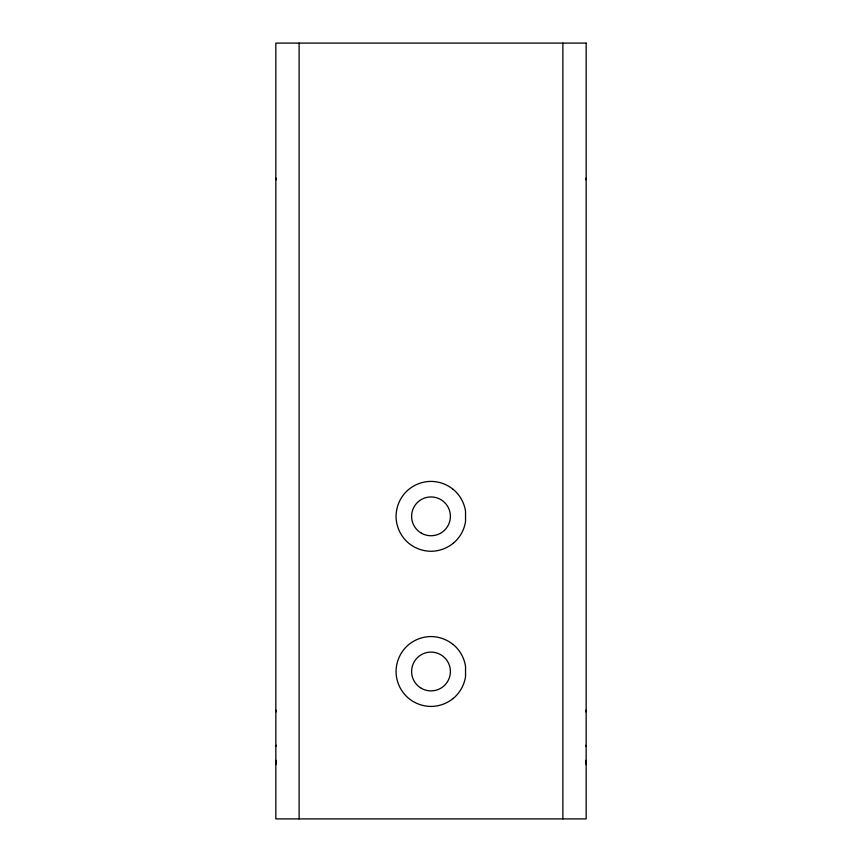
<?xml version="1.0" encoding="UTF-8"?>
<svg xmlns="http://www.w3.org/2000/svg" width="862" height="862" viewBox="0 0 862 862"><rect width="100%" height="100%" fill="white"/><g stroke="black" fill="none" stroke-linecap="round" stroke-linejoin="round"><path stroke-width="1.29" d="M562.886 43.1L562.886 818.9M299.114 43.1L299.114 818.9M453.153 489.347A33.629 33.629 0 0 1 457.991 494.174A35.288 35.288 0 0 1 465.534 511.22L465.545 521.456A35.288 35.288 0 0 1 457.991 538.491A33.629 33.629 0 0 1 453.153 543.329M453.153 489.357A35.482 35.482 0 0 0 434.416 481.589A33.478 33.478 0 0 0 427.584 481.578L425.893 481.793A35.547 35.547 0 0 0 408.836 489.347A33.478 33.478 0 0 0 404.009 494.174A35.45 35.45 0 0 0 396.261 512.922A33.532 33.532 0 0 0 396.24 519.754A35.45 35.45 0 0 0 404.019 538.491A33.478 33.478 0 0 0 408.836 543.329L410.193 544.375A35.547 35.547 0 0 0 427.584 551.087A33.478 33.478 0 0 0 434.416 551.098A35.482 35.482 0 0 0 453.153 543.319M453.153 644.507A33.629 33.629 0 0 1 457.991 649.334A35.288 35.288 0 0 1 465.534 666.38L465.545 676.616A35.288 35.288 0 0 1 457.991 693.651A33.629 33.629 0 0 1 453.153 698.489M453.153 644.517A35.482 35.482 0 0 0 434.416 636.749A33.478 33.478 0 0 0 427.584 636.738L425.893 636.953A35.547 35.547 0 0 0 408.836 644.507A33.478 33.478 0 0 0 404.009 649.334A35.45 35.45 0 0 0 396.261 668.082A33.532 33.532 0 0 0 396.24 674.914A35.45 35.45 0 0 0 404.019 693.651A33.478 33.478 0 0 0 408.836 698.489L410.193 699.535A35.547 35.547 0 0 0 427.584 706.247A33.478 33.478 0 0 0 434.416 706.258A35.482 35.482 0 0 0 453.153 698.479M585.772 760.359A23.274 23.274 0 0 1 586.16 764.594M586.16 710.051A23.274 9.45 0 0 1 585.772 711.775M586.16 178.035A23.274 9.45 0 0 1 585.772 179.759M275.84 764.594A23.274 23.274 0 0 1 276.228 760.359M276.228 711.775A23.274 9.45 0 0 1 275.84 710.051M276.228 179.759A23.274 9.45 0 0 1 275.84 178.035M276.023 746.255A23.543 4.892 0 0 1 276.39 745.307M585.61 745.307A23.543 4.892 0 0 1 585.977 746.255M586.16 43.1L275.84 43.1L275.84 818.9L586.16 818.9L586.16 43.1M421.302 533.136A19.395 19.395 0 0 0 450.395 516.338A19.395 19.395 0 0 0 421.302 499.54A19.395 19.395 0 0 0 421.302 533.136M421.302 688.296A19.395 19.395 0 0 0 450.395 671.498A19.395 19.395 0 0 0 421.302 654.7A19.395 19.395 0 0 0 421.302 688.296"/></g></svg>
